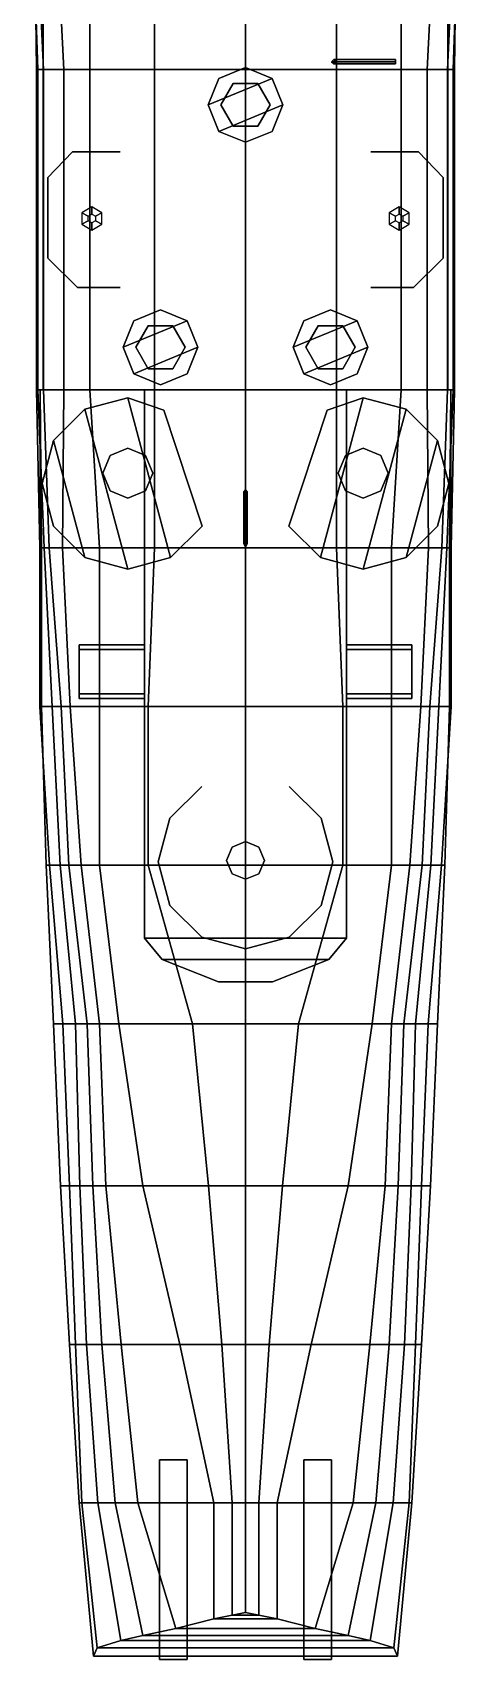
# Model space of a CAD drawing. Extents: x -5.9 to 5.9, y -44.5 to 49.
# Drawn here: x -5.86 to 5.86, y -44.52 to 0.31 of the extents above; entities that cross this region are included whole.
import ezdxf

# ---------------------------------------------------------------- set-up
doc = ezdxf.new("R2010")
doc.units = 0
doc.layers.get('0').update_dxf_attribs({"linetype": 'CONTINUOUS'})

msp = doc.modelspace()

# ---------------------------------------------------------------- linework, layer by layer
for points in [[(-5.75, -0.7, 0.33), (-5.81, 3.66, 0.33), (-5.86, 3.66, -1.05), (-5.72, -0.7, -1.05)], [(-5.72, -0.7, -1.05), (-5.86, 3.66, -1.05), (-5.76, 3.66, -1.94), (-5.56, -0.7, -1.75)], [(-5.57, -0.7, 4.45), (-5.57, 3.66, 4.36), (-5.81, 3.66, 0.33), (-5.75, -0.7, 0.33)], [(-5.56, -0.7, -1.75), (-5.76, 3.66, -1.94), (-5.22, 3.66, -2.85), (-5, -0.7, -2.62)], [(5.57, -0.7, 4.45), (5.57, 3.66, 4.36), (-5.57, 3.66, 4.36), (-5.57, -0.7, 4.45)], [(-5, -0.7, -2.62), (-5.22, 3.66, -2.85), (-4.28, 3.66, -3.27), (-4.28, -0.7, -3.02)], [(-4.28, 3.66, -3.27), (-2.5, 3.66, -3.32), (-2.5, -0.7, -3.32), (-4.28, -0.7, -3.02)], [(-2.5, -0.7, -3.32), (-2.5, 3.66, -3.32), (0, 3.66, -3.42), (0, -0.7, -3.42)], [(2.5, 3.66, -3.32), (2.5, -0.7, -3.32), (0, -0.7, -3.42), (0, 3.66, -3.42)], [(4.28, -0.7, -3.02), (2.5, -0.7, -3.32), (2.5, 3.66, -3.32), (4.28, 3.66, -3.27)], [(5.22, 3.66, -2.85), (5, -0.7, -2.62), (4.28, -0.7, -3.02), (4.28, 3.66, -3.27)], [(5.76, 3.66, -1.94), (5.56, -0.7, -1.75), (5, -0.7, -2.62), (5.22, 3.66, -2.85)], [(5.86, 3.66, -1.05), (5.72, -0.7, -1.05), (5.56, -0.7, -1.75), (5.76, 3.66, -1.94)], [(5.57, 3.66, 4.36), (5.57, -0.7, 4.45), (5.75, -0.7, 0.33), (5.81, 3.66, 0.33)], [(5.81, 3.66, 0.33), (5.75, -0.7, 0.33), (5.72, -0.7, -1.05), (5.86, 3.66, -1.05)], [(2.43, -0.43, 4.44), (2.37, -0.49, 4.44), (2.37, -0.49, 8.49), (2.43, -0.43, 8.43)], [(4.13, -0.49, 9.24), (4.13, -0.43, 9.18), (2.43, -0.43, 8.43), (2.37, -0.49, 8.49)], [(2.49, -0.49, 4.44), (2.43, -0.43, 4.44), (2.43, -0.43, 8.43), (2.49, -0.49, 8.37)], [(4.13, -0.43, 9.18), (4.13, -0.49, 9.12), (2.49, -0.49, 8.37), (2.43, -0.43, 8.43)], [(4.13, -0.55, 9.18), (4.13, -0.49, 9.12), (4.13, -0.43, 9.18), (4.13, -0.49, 9.24)], [(-5.75, -9.53, 0.33), (-5.75, -0.7, 0.33), (-5.72, -0.7, -1.05), (-5.72, -9.53, -1.05)], [(-5.57, -9.53, 4.45), (-5.57, -0.7, 4.45), (-5.75, -0.7, 0.33), (-5.75, -9.53, 0.33)], [(-5.72, -9.53, -1.05), (-5.72, -0.7, -1.05), (-5.56, -0.7, -1.75), (-5.56, -9.53, -1.75)], [(5.57, -9.53, 4.45), (5.57, -0.7, 4.45), (-5.57, -0.7, 4.45), (-5.57, -9.53, 4.45)], [(-5.56, -9.53, -1.75), (-5.56, -0.7, -1.75), (-5, -0.7, -2.62), (-5, -9.53, -2.62)], [(-5, -9.53, -2.62), (-5, -0.7, -2.62), (-4.28, -0.7, -3.02), (-4.28, -9.53, -3.02)], [(-4.28, -0.7, -3.02), (-2.5, -0.7, -3.32), (-2.5, -9.53, -3.32), (-4.28, -9.53, -3.02)], [(-2.5, -9.53, -3.32), (-2.5, -0.7, -3.32), (0, -0.7, -3.42), (0, -9.53, -3.42)], [(0, -0.65, 6.89), (-0.73, -0.95, 6.89), (-1.03, -1.68, 6.89), (0.73, -0.95, 6.89)], [(0.73, -0.95, 6.89), (-1.03, -1.68, 6.89), (-0.73, -0.95, 6.89), (0, -0.65, 6.89)], [(0, -0.65, 6.89), (-0.73, -0.95, 6.89), (-0.73, -0.95, 8.06), (0, -0.65, 8.06)], [(0, -0.65, 8.06), (-0.73, -0.95, 8.06), (-0.73, -0.95, 6.89), (0, -0.65, 6.89)], [(0, -0.65, 8.06), (0.73, -0.95, 8.06), (0.73, -0.95, 6.89), (0, -0.65, 6.89)], [(0, -0.65, 6.89), (0.73, -0.95, 6.89), (0.73, -0.95, 8.06), (0, -0.65, 8.06)], [(2.5, -0.7, -3.32), (2.5, -9.53, -3.32), (0, -9.53, -3.42), (0, -0.7, -3.42)], [(2.37, -0.49, 4.44), (2.43, -0.55, 4.44), (2.43, -0.55, 8.43), (2.37, -0.49, 8.49)], [(4.13, -0.55, 9.18), (4.13, -0.49, 9.24), (2.37, -0.49, 8.49), (2.43, -0.55, 8.43)], [(2.43, -0.55, 4.44), (2.49, -0.49, 4.44), (2.49, -0.49, 8.37), (2.43, -0.55, 8.43)], [(4.13, -0.49, 9.12), (4.13, -0.55, 9.18), (2.43, -0.55, 8.43), (2.49, -0.49, 8.37)], [(4.28, -9.53, -3.02), (2.5, -9.53, -3.32), (2.5, -0.7, -3.32), (4.28, -0.7, -3.02)], [(5, -0.7, -2.62), (5, -9.53, -2.62), (4.28, -9.53, -3.02), (4.28, -0.7, -3.02)], [(5.56, -0.7, -1.75), (5.56, -9.53, -1.75), (5, -9.53, -2.62), (5, -0.7, -2.62)], [(5.72, -0.7, -1.05), (5.72, -9.53, -1.05), (5.56, -9.53, -1.75), (5.56, -0.7, -1.75)], [(5.57, -0.7, 4.45), (5.57, -9.53, 4.45), (5.75, -9.53, 0.33), (5.75, -0.7, 0.33)], [(5.75, -0.7, 0.33), (5.75, -9.53, 0.33), (5.72, -9.53, -1.05), (5.72, -0.7, -1.05)], [(-1.03, -1.68, 6.89), (-0.73, -0.95, 6.89), (-0.73, -0.95, 8.06), (-1.03, -1.68, 8.06)], [(-1.03, -1.68, 8.06), (-0.73, -0.95, 8.06), (-0.73, -0.95, 6.89), (-1.03, -1.68, 6.89)], [(1.03, -1.68, 6.89), (-0.73, -2.41, 6.89), (-1.03, -1.68, 6.89), (0.73, -0.95, 6.89)], [(0.73, -0.95, 6.89), (-1.03, -1.68, 6.89), (-0.73, -2.41, 6.89), (1.03, -1.68, 6.89)], [(-0.34, -1.091, 4.45), (-0.68, -1.68, 4.45), (-0.68, -1.68, 6.89), (-0.34, -1.091, 6.89)], [(0.34, -1.091, 4.45), (-0.34, -1.091, 4.45), (-0.34, -1.091, 6.89), (0.34, -1.091, 6.89)], [(0.68, -1.68, 4.45), (0.34, -1.091, 4.45), (0.34, -1.091, 6.89), (0.68, -1.68, 6.89)], [(1.03, -1.68, 6.89), (0.73, -0.95, 6.89), (0.73, -0.95, 8.06), (1.03, -1.68, 8.06)], [(1.03, -1.68, 8.06), (0.73, -0.95, 8.06), (0.73, -0.95, 6.89), (1.03, -1.68, 6.89)], [(-1.03, -1.68, 8.06), (-0.73, -2.41, 8.06), (-0.73, -2.41, 6.89), (-1.03, -1.68, 6.89)], [(-1.03, -1.68, 6.89), (-0.73, -2.41, 6.89), (-0.73, -2.41, 8.06), (-1.03, -1.68, 8.06)], [(1.03, -1.68, 6.89), (-0.73, -2.41, 6.89), (0, -2.71, 6.89), (0.73, -2.41, 6.89)], [(0.73, -2.41, 6.89), (0, -2.71, 6.89), (-0.73, -2.41, 6.89), (1.03, -1.68, 6.89)], [(-0.68, -1.68, 4.45), (-0.34, -2.269, 4.45), (-0.34, -2.269, 6.89), (-0.68, -1.68, 6.89)], [(0.34, -2.269, 4.45), (0.68, -1.68, 4.45), (0.68, -1.68, 6.89), (0.34, -2.269, 6.89)], [(1.03, -1.68, 8.06), (0.73, -2.41, 8.06), (0.73, -2.41, 6.89), (1.03, -1.68, 6.89)], [(1.03, -1.68, 6.89), (0.73, -2.41, 6.89), (0.73, -2.41, 8.06), (1.03, -1.68, 8.06)], [(0, -2.71, 8.06), (-0.73, -2.41, 8.06), (-0.73, -2.41, 6.89), (0, -2.71, 6.89)], [(0, -2.71, 6.89), (-0.73, -2.41, 6.89), (-0.73, -2.41, 8.06), (0, -2.71, 8.06)], [(-0.34, -2.269, 4.45), (0.34, -2.269, 4.45), (0.34, -2.269, 6.89), (-0.34, -2.269, 6.89)], [(0, -2.71, 6.89), (0.73, -2.41, 6.89), (0.73, -2.41, 8.06), (0, -2.71, 8.06)], [(0, -2.71, 8.06), (0.73, -2.41, 8.06), (0.73, -2.41, 6.89), (0, -2.71, 6.89)], [(-5.44, -3.68, 5.59), (-4.76, -2.97, 5.59), (-4.76, -2.97, 4.45), (-5.44, -3.68, 4.45)], [(-5.44, -3.68, 4.45), (-4.76, -2.97, 4.45), (-4.76, -2.97, 5.59), (-5.44, -3.68, 5.59)], [(-4.76, -2.97, 5.59), (-3.45, -2.97, 5.59), (-3.45, -2.97, 4.59), (-4.76, -2.97, 4.59)], [(-4.76, -2.97, 4.59), (-3.45, -2.97, 4.59), (-3.45, -2.97, 5.59), (-4.76, -2.97, 5.59)], [(4.76, -2.97, 5.59), (3.45, -2.97, 5.59), (3.45, -2.97, 4.59), (4.76, -2.97, 4.59)], [(4.76, -2.97, 4.59), (3.45, -2.97, 4.59), (3.45, -2.97, 5.59), (4.76, -2.97, 5.59)], [(5.44, -3.68, 5.59), (4.76, -2.97, 5.59), (4.76, -2.97, 4.45), (5.44, -3.68, 4.45)], [(5.44, -3.68, 4.45), (4.76, -2.97, 4.45), (4.76, -2.97, 5.59), (5.44, -3.68, 5.59)], [(-5.44, -5.9, 4.45), (-5.44, -3.68, 4.45), (-5.44, -3.68, 5.59), (-5.44, -5.9, 5.59)], [(-5.44, -5.9, 5.59), (-5.44, -3.68, 5.59), (-5.44, -3.68, 4.45), (-5.44, -5.9, 4.45)], [(5.44, -5.9, 4.45), (5.44, -3.68, 4.45), (5.44, -3.68, 5.59), (5.44, -5.9, 5.59)], [(5.44, -5.9, 5.59), (5.44, -3.68, 5.59), (5.44, -3.68, 4.45), (5.44, -5.9, 4.45)], [(-4.334, -4.75, 5.69), (-4.23, -4.69, 5.69), (-4.23, -4.49, 4.45), (-4.507, -4.65, 4.45)], [(-4.334, -4.87, 5.69), (-4.334, -4.75, 5.69), (-4.507, -4.65, 4.45), (-4.507, -4.97, 4.45)], [(-4.23, -4.93, 5.69), (-4.334, -4.87, 5.69), (-4.507, -4.97, 4.45), (-4.23, -5.13, 4.45)], [(-4.23, -4.69, 5.69), (-4.126, -4.75, 5.69), (-3.953, -4.65, 4.45), (-4.23, -4.49, 4.45)], [(-4.126, -4.87, 5.69), (-4.23, -4.93, 5.69), (-4.23, -5.13, 4.45), (-3.953, -4.97, 4.45)], [(-4.126, -4.75, 5.69), (-4.126, -4.87, 5.69), (-3.953, -4.97, 4.45), (-3.953, -4.65, 4.45)], [(4.126, -4.75, 5.69), (4.23, -4.69, 5.69), (4.23, -4.49, 4.45), (3.953, -4.65, 4.45)], [(4.126, -4.87, 5.69), (4.126, -4.75, 5.69), (3.953, -4.65, 4.45), (3.953, -4.97, 4.45)], [(4.23, -4.93, 5.69), (4.126, -4.87, 5.69), (3.953, -4.97, 4.45), (4.23, -5.13, 4.45)], [(4.23, -4.69, 5.69), (4.334, -4.75, 5.69), (4.507, -4.65, 4.45), (4.23, -4.49, 4.45)], [(4.334, -4.87, 5.69), (4.23, -4.93, 5.69), (4.23, -5.13, 4.45), (4.507, -4.97, 4.45)], [(4.334, -4.75, 5.69), (4.334, -4.87, 5.69), (4.507, -4.97, 4.45), (4.507, -4.65, 4.45)], [(-5.44, -5.9, 4.45), (-4.62, -6.71, 4.45), (-4.62, -6.71, 5.59), (-5.44, -5.9, 5.59)], [(-5.44, -5.9, 5.59), (-4.62, -6.71, 5.59), (-4.62, -6.71, 4.45), (-5.44, -5.9, 4.45)], [(5.44, -5.9, 5.59), (4.62, -6.71, 5.59), (4.62, -6.71, 4.45), (5.44, -5.9, 4.45)], [(5.44, -5.9, 4.45), (4.62, -6.71, 4.45), (4.62, -6.71, 5.59), (5.44, -5.9, 5.59)], [(-4.62, -6.71, 4.45), (-3.45, -6.71, 4.59), (-3.45, -6.71, 5.59), (-4.62, -6.71, 5.59)], [(-4.62, -6.71, 5.59), (-3.45, -6.71, 5.59), (-3.45, -6.71, 4.59), (-4.62, -6.71, 4.45)], [(4.62, -6.71, 4.45), (3.45, -6.71, 4.59), (3.45, -6.71, 5.59), (4.62, -6.71, 5.59)], [(4.62, -6.71, 5.59), (3.45, -6.71, 5.59), (3.45, -6.71, 4.59), (4.62, -6.71, 4.45)], [(-1.61, -7.63, 6.01), (-3.37, -8.36, 6.01), (-3.07, -7.63, 6.01), (-2.34, -7.33, 6.01)], [(-2.34, -7.33, 6.01), (-3.07, -7.63, 6.01), (-3.37, -8.36, 6.01), (-1.61, -7.63, 6.01)], [(-2.34, -7.33, 6.01), (-3.07, -7.63, 6.01), (-3.07, -7.63, 7.18), (-2.34, -7.33, 7.18)], [(-2.34, -7.33, 7.18), (-3.07, -7.63, 7.18), (-3.07, -7.63, 6.01), (-2.34, -7.33, 6.01)], [(-2.34, -7.33, 7.18), (-1.61, -7.63, 7.18), (-1.61, -7.63, 6.01), (-2.34, -7.33, 6.01)], [(-2.34, -7.33, 6.01), (-1.61, -7.63, 6.01), (-1.61, -7.63, 7.18), (-2.34, -7.33, 7.18)], [(2.34, -7.33, 6.01), (1.61, -7.63, 6.01), (1.31, -8.36, 6.01), (3.07, -7.63, 6.01)], [(3.07, -7.63, 6.01), (1.31, -8.36, 6.01), (1.61, -7.63, 6.01), (2.34, -7.33, 6.01)], [(2.34, -7.33, 7.18), (1.61, -7.63, 7.18), (1.61, -7.63, 6.01), (2.34, -7.33, 6.01)], [(2.34, -7.33, 6.01), (1.61, -7.63, 6.01), (1.61, -7.63, 7.18), (2.34, -7.33, 7.18)], [(2.34, -7.33, 6.01), (3.07, -7.63, 6.01), (3.07, -7.63, 7.18), (2.34, -7.33, 7.18)], [(2.34, -7.33, 7.18), (3.07, -7.63, 7.18), (3.07, -7.63, 6.01), (2.34, -7.33, 6.01)], [(-3.37, -8.36, 7.18), (-3.07, -7.63, 7.18), (-3.07, -7.63, 6.01), (-3.37, -8.36, 6.01)], [(-3.37, -8.36, 6.01), (-3.07, -7.63, 6.01), (-3.07, -7.63, 7.18), (-3.37, -8.36, 7.18)], [(-1.31, -8.36, 6.01), (-3.07, -9.09, 6.01), (-3.37, -8.36, 6.01), (-1.61, -7.63, 6.01)], [(-1.61, -7.63, 6.01), (-3.37, -8.36, 6.01), (-3.07, -9.09, 6.01), (-1.31, -8.36, 6.01)], [(-2.68, -7.771, 4.45), (-3.02, -8.36, 4.45), (-3.02, -8.36, 6.01), (-2.68, -7.771, 6.01)], [(-2, -7.771, 4.45), (-2.68, -7.771, 4.45), (-2.68, -7.771, 6.01), (-2, -7.771, 6.01)], [(-1.66, -8.36, 4.45), (-2, -7.771, 4.45), (-2, -7.771, 6.01), (-1.66, -8.36, 6.01)], [(-1.31, -8.36, 6.01), (-1.61, -7.63, 6.01), (-1.61, -7.63, 7.18), (-1.31, -8.36, 7.18)], [(-1.31, -8.36, 7.18), (-1.61, -7.63, 7.18), (-1.61, -7.63, 6.01), (-1.31, -8.36, 6.01)], [(1.31, -8.36, 6.01), (1.61, -7.63, 6.01), (1.61, -7.63, 7.18), (1.31, -8.36, 7.18)], [(1.31, -8.36, 7.18), (1.61, -7.63, 7.18), (1.61, -7.63, 6.01), (1.31, -8.36, 6.01)], [(3.07, -7.63, 6.01), (1.31, -8.36, 6.01), (1.61, -9.09, 6.01), (3.37, -8.36, 6.01)], [(3.37, -8.36, 6.01), (1.61, -9.09, 6.01), (1.31, -8.36, 6.01), (3.07, -7.63, 6.01)], [(2, -7.771, 4.45), (1.66, -8.36, 4.45), (1.66, -8.36, 6.01), (2, -7.771, 6.01)], [(2.68, -7.771, 4.45), (2, -7.771, 4.45), (2, -7.771, 6.01), (2.68, -7.771, 6.01)], [(3.02, -8.36, 4.45), (2.68, -7.771, 4.45), (2.68, -7.771, 6.01), (3.02, -8.36, 6.01)], [(3.37, -8.36, 7.18), (3.07, -7.63, 7.18), (3.07, -7.63, 6.01), (3.37, -8.36, 6.01)], [(3.37, -8.36, 6.01), (3.07, -7.63, 6.01), (3.07, -7.63, 7.18), (3.37, -8.36, 7.18)], [(-3.37, -8.36, 6.01), (-3.07, -9.09, 6.01), (-3.07, -9.09, 7.18), (-3.37, -8.36, 7.18)], [(-3.37, -8.36, 7.18), (-3.07, -9.09, 7.18), (-3.07, -9.09, 6.01), (-3.37, -8.36, 6.01)], [(-1.61, -9.09, 6.01), (-2.34, -9.39, 6.01), (-3.07, -9.09, 6.01), (-1.31, -8.36, 6.01)], [(-1.31, -8.36, 6.01), (-3.07, -9.09, 6.01), (-2.34, -9.39, 6.01), (-1.61, -9.09, 6.01)], [(-3.02, -8.36, 4.45), (-2.68, -8.949, 4.45), (-2.68, -8.949, 6.01), (-3.02, -8.36, 6.01)], [(-2, -8.949, 4.45), (-1.66, -8.36, 4.45), (-1.66, -8.36, 6.01), (-2, -8.949, 6.01)], [(-1.31, -8.36, 7.18), (-1.61, -9.09, 7.18), (-1.61, -9.09, 6.01), (-1.31, -8.36, 6.01)], [(-1.31, -8.36, 6.01), (-1.61, -9.09, 6.01), (-1.61, -9.09, 7.18), (-1.31, -8.36, 7.18)], [(1.31, -8.36, 7.18), (1.61, -9.09, 7.18), (1.61, -9.09, 6.01), (1.31, -8.36, 6.01)], [(1.31, -8.36, 6.01), (1.61, -9.09, 6.01), (1.61, -9.09, 7.18), (1.31, -8.36, 7.18)], [(3.37, -8.36, 6.01), (1.61, -9.09, 6.01), (2.34, -9.39, 6.01), (3.07, -9.09, 6.01)], [(3.07, -9.09, 6.01), (2.34, -9.39, 6.01), (1.61, -9.09, 6.01), (3.37, -8.36, 6.01)], [(1.66, -8.36, 4.45), (2, -8.949, 4.45), (2, -8.949, 6.01), (1.66, -8.36, 6.01)], [(2.68, -8.949, 4.45), (3.02, -8.36, 4.45), (3.02, -8.36, 6.01), (2.68, -8.949, 6.01)], [(3.37, -8.36, 6.01), (3.07, -9.09, 6.01), (3.07, -9.09, 7.18), (3.37, -8.36, 7.18)], [(3.37, -8.36, 7.18), (3.07, -9.09, 7.18), (3.07, -9.09, 6.01), (3.37, -8.36, 6.01)], [(-2.68, -8.949, 4.45), (-2, -8.949, 4.45), (-2, -8.949, 6.01), (-2.68, -8.949, 6.01)], [(2, -8.949, 4.45), (2.68, -8.949, 4.45), (2.68, -8.949, 6.01), (2, -8.949, 6.01)], [(-2.34, -9.39, 7.18), (-3.07, -9.09, 7.18), (-3.07, -9.09, 6.01), (-2.34, -9.39, 6.01)], [(-2.34, -9.39, 6.01), (-3.07, -9.09, 6.01), (-3.07, -9.09, 7.18), (-2.34, -9.39, 7.18)], [(-2.34, -9.39, 6.01), (-1.61, -9.09, 6.01), (-1.61, -9.09, 7.18), (-2.34, -9.39, 7.18)], [(-2.34, -9.39, 7.18), (-1.61, -9.09, 7.18), (-1.61, -9.09, 6.01), (-2.34, -9.39, 6.01)], [(2.34, -9.39, 6.01), (1.61, -9.09, 6.01), (1.61, -9.09, 7.18), (2.34, -9.39, 7.18)], [(2.34, -9.39, 7.18), (1.61, -9.09, 7.18), (1.61, -9.09, 6.01), (2.34, -9.39, 6.01)], [(2.34, -9.39, 7.18), (3.07, -9.09, 7.18), (3.07, -9.09, 6.01), (2.34, -9.39, 6.01)], [(2.34, -9.39, 6.01), (3.07, -9.09, 6.01), (3.07, -9.09, 7.18), (2.34, -9.39, 7.18)], [(-5.66, -13.89, 1.24), (-5.75, -9.53, 0.33), (-5.72, -9.53, -1.05), (-5.54, -13.89, -0.8)], [(-5.61, -13.89, 2.53), (-5.648, -9.53, 2.533), (-5.75, -9.53, 0.33), (-5.66, -13.89, 1.24)], [(-5.54, -13.89, -0.8), (-5.72, -9.53, -1.05), (-5.56, -9.53, -1.75), (-5.4, -13.89, -1.28)], [(-5.65, -11.95, 2.53), (-5.65, -9.53, 2.53), (-5.65, -9.53, 4.45), (-5.65, -11.95, 4.5)], [(-5.65, -11.95, 4.5), (-5.65, -9.53, 4.45), (-5.65, -9.53, 2.53), (-5.65, -11.95, 2.53)], [(5.61, -13.89, 2.53), (5.648, -9.53, 2.533), (-5.648, -9.53, 2.533), (-5.61, -13.89, 2.53)], [(-2.78, -9.53, 2.53), (-2.78, -9.53, 4.45), (-5.57, -9.53, 4.45), (-5.648, -9.53, 2.533)], [(-5.4, -13.89, -1.28), (-5.56, -9.53, -1.75), (-5, -9.53, -2.62), (-5.04, -13.89, -2.06)], [(-5.04, -13.89, -2.06), (-5, -9.53, -2.62), (-4.28, -9.53, -3.02), (-4.02, -13.89, -2.79)], [(-3.24, -9.75, 4.46), (-4.42, -10.066, 4.46), (-4.42, -10.066, 6.2), (-3.24, -9.75, 6.2)], [(-3.24, -9.75, 6.2), (-4.42, -10.066, 6.2), (-4.42, -10.066, 4.46), (-3.24, -9.75, 4.46)], [(-3.24, -9.75, 4.46), (-2.06, -14.154, 4.54), (-3.24, -14.47, 4.55), (-4.42, -10.066, 4.46)], [(-4.42, -10.066, 4.46), (-3.24, -14.47, 4.55), (-2.06, -14.154, 4.54), (-3.24, -9.75, 4.46)], [(-4.28, -9.53, -3.02), (-2.5, -9.53, -3.32), (-2.5, -13.89, -3.28), (-4.02, -13.89, -2.79)], [(-2.25, -10.09, 4.46), (-3.24, -9.75, 4.46), (-3.24, -9.75, 6.2), (-2.25, -10.09, 6.2)], [(-2.25, -10.09, 6.2), (-3.24, -9.75, 6.2), (-3.24, -9.75, 4.46), (-2.25, -10.09, 4.46)], [(-3.24, -9.75, 4.46), (-2.06, -14.154, 4.54), (-1.196, -13.29, 4.53), (-2.25, -10.09, 4.46)], [(-2.25, -10.09, 4.46), (-1.196, -13.29, 4.53), (-2.06, -14.154, 4.54), (-3.24, -9.75, 4.46)], [(2.78, -24.64, 4.74), (2.78, -9.53, 4.45), (-2.78, -9.53, 4.45), (-2.78, -24.64, 4.74)], [(-2.78, -9.53, 4.45), (-2.78, -9.53, 2.53), (-2.78, -24.64, 2.31), (-2.78, -24.64, 4.74)], [(-2.5, -13.89, -3.28), (-2.5, -9.53, -3.32), (0, -9.53, -3.42), (0, -13.89, -3.42)], [(2.5, -9.53, -3.32), (2.5, -13.89, -3.28), (0, -13.89, -3.42), (0, -9.53, -3.42)], [(2.25, -10.09, 4.46), (1.196, -13.29, 4.53), (2.06, -14.154, 4.54), (3.24, -9.75, 4.46)], [(3.24, -9.75, 4.46), (2.06, -14.154, 4.54), (1.196, -13.29, 4.53), (2.25, -10.09, 4.46)], [(4.42, -10.066, 4.46), (3.24, -14.47, 4.55), (2.06, -14.154, 4.54), (3.24, -9.75, 4.46)], [(3.24, -9.75, 4.46), (2.06, -14.154, 4.54), (3.24, -14.47, 4.55), (4.42, -10.066, 4.46)], [(2.25, -10.09, 4.46), (3.24, -9.75, 4.46), (3.24, -9.75, 6.2), (2.25, -10.09, 6.2)], [(2.25, -10.09, 6.2), (3.24, -9.75, 6.2), (3.24, -9.75, 4.46), (2.25, -10.09, 4.46)], [(4.02, -13.89, -2.79), (2.5, -13.89, -3.28), (2.5, -9.53, -3.32), (4.28, -9.53, -3.02)], [(5.648, -9.53, 2.533), (5.57, -9.53, 4.45), (2.78, -9.53, 4.45), (2.78, -9.53, 2.533)], [(2.78, -24.64, 2.31), (2.78, -9.53, 2.53), (2.78, -9.53, 4.45), (2.78, -24.64, 4.74)], [(3.24, -9.75, 4.46), (4.42, -10.066, 4.46), (4.42, -10.066, 6.2), (3.24, -9.75, 6.2)], [(3.24, -9.75, 6.2), (4.42, -10.066, 6.2), (4.42, -10.066, 4.46), (3.24, -9.75, 4.46)], [(5, -9.53, -2.62), (5.04, -13.89, -2.06), (4.02, -13.89, -2.79), (4.28, -9.53, -3.02)], [(5.56, -9.53, -1.75), (5.4, -13.89, -1.28), (5.04, -13.89, -2.06), (5, -9.53, -2.62)], [(5.72, -9.53, -1.05), (5.54, -13.89, -0.8), (5.4, -13.89, -1.28), (5.56, -9.53, -1.75)], [(5.75, -9.53, 0.33), (5.66, -13.89, 1.24), (5.54, -13.89, -0.8), (5.72, -9.53, -1.05)], [(5.648, -9.53, 2.533), (5.61, -13.89, 2.53), (5.66, -13.89, 1.24), (5.75, -9.53, 0.33)], [(5.65, -11.95, 4.5), (5.65, -9.53, 4.45), (5.65, -9.53, 2.53), (5.65, -11.95, 2.53)], [(5.65, -11.95, 2.53), (5.65, -9.53, 2.53), (5.65, -9.53, 4.45), (5.65, -11.95, 4.5)], [(-4.42, -10.066, 4.46), (-5.284, -10.93, 4.48), (-5.284, -10.93, 6.2), (-4.42, -10.066, 6.2)], [(-4.42, -10.066, 6.2), (-5.284, -10.93, 6.2), (-5.284, -10.93, 4.48), (-4.42, -10.066, 4.46)], [(-5.284, -10.93, 4.48), (-4.42, -14.154, 4.54), (-3.24, -14.47, 4.55), (-4.42, -10.066, 4.46)], [(-4.42, -10.066, 4.46), (-3.24, -14.47, 4.55), (-4.42, -14.154, 4.54), (-5.284, -10.93, 4.48)], [(4.42, -10.066, 4.46), (3.24, -14.47, 4.55), (4.42, -14.154, 4.54), (5.284, -10.93, 4.48)], [(5.284, -10.93, 4.48), (4.42, -14.154, 4.54), (3.24, -14.47, 4.55), (4.42, -10.066, 4.46)], [(4.42, -10.066, 4.46), (5.284, -10.93, 4.48), (5.284, -10.93, 6.2), (4.42, -10.066, 6.2)], [(4.42, -10.066, 6.2), (5.284, -10.93, 6.2), (5.284, -10.93, 4.48), (4.42, -10.066, 4.46)], [(-5.284, -10.93, 4.48), (-5.6, -12.11, 4.5), (-5.6, -12.11, 6.2), (-5.284, -10.93, 6.2)], [(-5.284, -10.93, 6.2), (-5.6, -12.11, 6.2), (-5.6, -12.11, 4.5), (-5.284, -10.93, 4.48)], [(-5.284, -10.93, 4.48), (-4.42, -14.154, 4.54), (-5.284, -13.29, 4.53), (-5.6, -12.11, 4.5)], [(-5.6, -12.11, 4.5), (-5.284, -13.29, 4.53), (-4.42, -14.154, 4.54), (-5.284, -10.93, 4.48)], [(-3.24, -11.14, 4.48), (-3.728, -11.342, 4.49), (-3.728, -11.342, 5.1), (-3.24, -11.14, 5.1)], [(-2.752, -11.342, 4.49), (-3.24, -11.14, 4.48), (-3.24, -11.14, 5.1), (-2.752, -11.342, 5.1)], [(3.24, -11.14, 4.48), (2.752, -11.342, 4.49), (2.752, -11.342, 5.1), (3.24, -11.14, 5.1)], [(3.728, -11.342, 4.49), (3.24, -11.14, 4.48), (3.24, -11.14, 5.1), (3.728, -11.342, 5.1)], [(5.284, -10.93, 4.48), (4.42, -14.154, 4.54), (5.284, -13.29, 4.53), (5.6, -12.11, 4.5)], [(5.6, -12.11, 4.5), (5.284, -13.29, 4.53), (4.42, -14.154, 4.54), (5.284, -10.93, 4.48)], [(5.284, -10.93, 4.48), (5.6, -12.11, 4.5), (5.6, -12.11, 6.2), (5.284, -10.93, 6.2)], [(5.284, -10.93, 6.2), (5.6, -12.11, 6.2), (5.6, -12.11, 4.5), (5.284, -10.93, 4.48)], [(-3.728, -11.342, 4.49), (-3.93, -11.83, 4.49), (-3.93, -11.83, 5.1), (-3.728, -11.342, 5.1)], [(-2.55, -11.83, 4.49), (-2.752, -11.342, 4.49), (-2.752, -11.342, 5.1), (-2.55, -11.83, 5.1)], [(2.752, -11.342, 4.49), (2.55, -11.83, 4.49), (2.55, -11.83, 5.1), (2.752, -11.342, 5.1)], [(3.93, -11.83, 4.49), (3.728, -11.342, 4.49), (3.728, -11.342, 5.1), (3.93, -11.83, 5.1)], [(-5.65, -12.74, 3.27), (-5.65, -11.95, 4.5), (-5.65, -11.95, 2.53), (-5.65, -13.89, 2.53)], [(-5.65, -13.89, 2.53), (-5.65, -11.95, 2.53), (-5.65, -11.95, 4.5), (-5.65, -12.74, 3.27)], [(-3.93, -11.83, 4.49), (-3.728, -12.318, 4.51), (-3.728, -12.318, 5.1), (-3.93, -11.83, 5.1)], [(-2.752, -12.318, 4.51), (-2.55, -11.83, 4.49), (-2.55, -11.83, 5.1), (-2.752, -12.318, 5.1)], [(2.55, -11.83, 4.49), (2.752, -12.318, 4.51), (2.752, -12.318, 5.1), (2.55, -11.83, 5.1)], [(3.728, -12.318, 4.51), (3.93, -11.83, 4.49), (3.93, -11.83, 5.1), (3.728, -12.318, 5.1)], [(5.65, -12.74, 3.27), (5.65, -11.95, 4.5), (5.65, -11.95, 2.53), (5.65, -13.89, 2.53)], [(5.65, -13.89, 2.53), (5.65, -11.95, 2.53), (5.65, -11.95, 4.5), (5.65, -12.74, 3.27)], [(-5.6, -12.11, 4.5), (-5.284, -13.29, 4.53), (-5.284, -13.29, 6.2), (-5.6, -12.11, 6.2)], [(-5.6, -12.11, 6.2), (-5.284, -13.29, 6.2), (-5.284, -13.29, 4.53), (-5.6, -12.11, 4.5)], [(-3.728, -12.318, 4.51), (-3.24, -12.52, 4.51), (-3.24, -12.52, 5.1), (-3.728, -12.318, 5.1)], [(-3.24, -12.52, 4.51), (-2.752, -12.318, 4.51), (-2.752, -12.318, 5.1), (-3.24, -12.52, 5.1)], [(0, -12.29, 4.51), (-0.05, -12.34, 4.51), (-0.05, -12.34, 11.68), (0, -12.29, 11.68)], [(0.05, -12.34, 11.68), (0, -12.29, 11.68), (-0.05, -12.34, 11.68), (0, -12.39, 11.68)], [(-0.05, -12.34, 4.51), (0, -12.39, 4.51), (0, -12.39, 11.68), (-0.05, -12.34, 11.68)], [(0, -12.39, 6.614), (-0.05, -12.34, 6.32), (-0.05, -13.77, 10.3), (0, -13.67, 10.3)], [(-0.05, -12.34, 6.32), (0, -12.39, 6.313), (0, -13.87, 10.3), (-0.05, -13.77, 10.3)], [(0.05, -12.34, 4.51), (0, -12.29, 4.51), (0, -12.29, 11.68), (0.05, -12.34, 11.68)], [(0, -12.39, 4.51), (0.05, -12.34, 4.51), (0.05, -12.34, 11.68), (0, -12.39, 11.68)], [(0.05, -12.34, 6.32), (0, -12.39, 6.614), (0, -13.67, 10.3), (0.05, -13.77, 10.3)], [(0, -12.39, 6.313), (0.05, -12.34, 6.32), (0.05, -13.77, 10.3), (0, -13.87, 10.3)], [(2.752, -12.318, 4.51), (3.24, -12.52, 4.51), (3.24, -12.52, 5.1), (2.752, -12.318, 5.1)], [(3.24, -12.52, 4.51), (3.728, -12.318, 4.51), (3.728, -12.318, 5.1), (3.24, -12.52, 5.1)], [(5.6, -12.11, 4.5), (5.284, -13.29, 4.53), (5.284, -13.29, 6.2), (5.6, -12.11, 6.2)], [(5.6, -12.11, 6.2), (5.284, -13.29, 6.2), (5.284, -13.29, 4.53), (5.6, -12.11, 4.5)], [(-5.284, -13.29, 4.53), (-4.42, -14.154, 4.54), (-4.42, -14.154, 6.2), (-5.284, -13.29, 6.2)], [(-5.284, -13.29, 6.2), (-4.42, -14.154, 6.2), (-4.42, -14.154, 4.54), (-5.284, -13.29, 4.53)], [(-2.06, -14.154, 4.54), (-1.196, -13.29, 4.53), (-1.196, -13.29, 6.2), (-2.06, -14.154, 6.2)], [(-2.06, -14.154, 6.2), (-1.196, -13.29, 6.2), (-1.196, -13.29, 4.53), (-2.06, -14.154, 4.54)], [(2.06, -14.154, 4.54), (1.196, -13.29, 4.53), (1.196, -13.29, 6.2), (2.06, -14.154, 6.2)], [(2.06, -14.154, 6.2), (1.196, -13.29, 6.2), (1.196, -13.29, 4.53), (2.06, -14.154, 4.54)], [(5.284, -13.29, 4.53), (4.42, -14.154, 4.54), (4.42, -14.154, 6.2), (5.284, -13.29, 6.2)], [(5.284, -13.29, 6.2), (4.42, -14.154, 6.2), (4.42, -14.154, 4.54), (5.284, -13.29, 4.53)], [(-5.66, -18.26, 1.24), (-5.66, -13.89, 1.24), (-5.54, -13.89, -0.8), (-5.32, -18.26, -0.49)], [(-5.61, -18.26, 2.53), (-5.61, -13.89, 2.53), (-5.66, -13.89, 1.24), (-5.66, -18.26, 1.24)], [(5.61, -18.26, 2.53), (5.61, -13.89, 2.53), (-5.61, -13.89, 2.53), (-5.61, -18.26, 2.53)], [(-5.32, -18.26, -0.49), (-5.54, -13.89, -0.8), (-5.4, -13.89, -1.28), (-5.07, -18.26, -1.28)], [(-5.07, -18.26, -1.28), (-5.4, -13.89, -1.28), (-5.04, -13.89, -2.06), (-4.83, -18.26, -1.6)], [(-4.83, -18.26, -1.6), (-5.04, -13.89, -2.06), (-4.02, -13.89, -2.79), (-4.02, -18.26, -2.34)], [(-4.02, -13.89, -2.79), (-2.5, -13.89, -3.28), (-2.68, -18.26, -3.03), (-4.02, -18.26, -2.34)], [(-2.68, -18.26, -3.03), (-2.5, -13.89, -3.28), (0, -13.89, -3.42), (0, -18.26, -3.53)], [(0.05, -13.77, 10.3), (0, -13.67, 10.3), (-0.05, -13.77, 10.3), (0, -13.87, 10.3)], [(2.5, -13.89, -3.28), (2.68, -18.26, -3.03), (0, -18.26, -3.53), (0, -13.89, -3.42)], [(4.02, -18.26, -2.34), (2.68, -18.26, -3.03), (2.5, -13.89, -3.28), (4.02, -13.89, -2.79)], [(5.04, -13.89, -2.06), (4.83, -18.26, -1.6), (4.02, -18.26, -2.34), (4.02, -13.89, -2.79)], [(5.4, -13.89, -1.28), (5.07, -18.26, -1.28), (4.83, -18.26, -1.6), (5.04, -13.89, -2.06)], [(5.54, -13.89, -0.8), (5.32, -18.26, -0.49), (5.07, -18.26, -1.28), (5.4, -13.89, -1.28)], [(5.66, -13.89, 1.24), (5.66, -18.26, 1.24), (5.32, -18.26, -0.49), (5.54, -13.89, -0.8)], [(5.61, -13.89, 2.53), (5.61, -18.26, 2.53), (5.66, -18.26, 1.24), (5.66, -13.89, 1.24)], [(-4.42, -14.154, 4.54), (-3.24, -14.47, 4.55), (-3.24, -14.47, 6.2), (-4.42, -14.154, 6.2)], [(-4.42, -14.154, 6.2), (-3.24, -14.47, 6.2), (-3.24, -14.47, 4.55), (-4.42, -14.154, 4.54)], [(-3.24, -14.47, 4.55), (-2.06, -14.154, 4.54), (-2.06, -14.154, 6.2), (-3.24, -14.47, 6.2)], [(-3.24, -14.47, 6.2), (-2.06, -14.154, 6.2), (-2.06, -14.154, 4.54), (-3.24, -14.47, 4.55)], [(3.24, -14.47, 4.55), (2.06, -14.154, 4.54), (2.06, -14.154, 6.2), (3.24, -14.47, 6.2)], [(3.24, -14.47, 6.2), (2.06, -14.154, 6.2), (2.06, -14.154, 4.54), (3.24, -14.47, 4.55)], [(4.42, -14.154, 4.54), (3.24, -14.47, 4.55), (3.24, -14.47, 6.2), (4.42, -14.154, 6.2)], [(4.42, -14.154, 6.2), (3.24, -14.47, 6.2), (3.24, -14.47, 4.55), (4.42, -14.154, 4.54)], [(-4.58, -16.69, 2.53), (-4.58, -16.56, 2.53), (-4.58, -16.56, 4.33), (-4.58, -16.69, 4.33)], [(-4.58, -16.69, 4.33), (-4.58, -16.56, 4.33), (-4.58, -16.56, 2.53), (-4.58, -16.69, 2.53)], [(-4.58, -16.69, 4.33), (-2.78, -16.69, 4.33), (-2.78, -16.56, 4.33), (-4.58, -16.56, 4.33)], [(-4.58, -16.56, 4.33), (-2.78, -16.56, 4.33), (-2.78, -16.69, 4.33), (-4.58, -16.69, 4.33)], [(4.58, -16.56, 4.33), (2.78, -16.56, 4.33), (2.78, -16.69, 4.33), (4.58, -16.69, 4.33)], [(4.58, -16.69, 4.33), (2.78, -16.69, 4.33), (2.78, -16.56, 4.33), (4.58, -16.56, 4.33)], [(4.58, -16.69, 4.33), (4.58, -16.56, 4.33), (4.58, -16.56, 2.53), (4.58, -16.69, 2.53)], [(4.58, -16.69, 2.53), (4.58, -16.56, 2.53), (4.58, -16.56, 4.33), (4.58, -16.69, 4.33)], [(-4.58, -16.69, 2.63), (-4.58, -16.69, 2.5), (-4.58, -17.91, 3.53), (-4.58, -17.91, 3.66)], [(-4.58, -17.91, 3.66), (-4.58, -17.91, 3.53), (-4.58, -16.69, 2.5), (-4.58, -16.69, 2.63)], [(-4.58, -16.69, 3.63), (-4.58, -16.69, 3.5), (-4.58, -17.91, 2.47), (-4.58, -17.91, 2.6)], [(-4.58, -17.91, 2.6), (-4.58, -17.91, 2.47), (-4.58, -16.69, 3.5), (-4.58, -16.69, 3.63)], [(4.58, -17.91, 2.6), (4.58, -17.91, 2.47), (4.58, -16.69, 3.5), (4.58, -16.69, 3.63)], [(4.58, -16.69, 3.63), (4.58, -16.69, 3.5), (4.58, -17.91, 2.47), (4.58, -17.91, 2.6)], [(4.58, -17.91, 3.66), (4.58, -17.91, 3.53), (4.58, -16.69, 2.5), (4.58, -16.69, 2.63)], [(4.58, -16.69, 2.63), (4.58, -16.69, 2.5), (4.58, -17.91, 3.53), (4.58, -17.91, 3.66)], [(-4.58, -18.04, 4.33), (-4.58, -17.91, 4.33), (-4.58, -17.91, 2.53), (-4.58, -18.04, 2.53)], [(-4.58, -18.04, 2.53), (-4.58, -17.91, 2.53), (-4.58, -17.91, 4.33), (-4.58, -18.04, 4.33)], [(-4.58, -17.91, 4.33), (-2.78, -17.91, 4.33), (-2.78, -18.04, 4.33), (-4.58, -18.04, 4.33)], [(-4.58, -18.04, 4.33), (-2.78, -18.04, 4.33), (-2.78, -17.91, 4.33), (-4.58, -17.91, 4.33)], [(4.58, -18.04, 4.33), (2.78, -18.04, 4.33), (2.78, -17.91, 4.33), (4.58, -17.91, 4.33)], [(4.58, -17.91, 4.33), (2.78, -17.91, 4.33), (2.78, -18.04, 4.33), (4.58, -18.04, 4.33)], [(4.58, -18.04, 2.53), (4.58, -17.91, 2.53), (4.58, -17.91, 4.33), (4.58, -18.04, 4.33)], [(4.58, -18.04, 4.33), (4.58, -17.91, 4.33), (4.58, -17.91, 2.53), (4.58, -18.04, 2.53)], [(-5.39, -22.63, 1.24), (-5.66, -18.26, 1.24), (-5.32, -18.26, -0.49), (-5.1, -22.63, -0.25)], [(-5.49, -22.63, 2.35), (-5.61, -18.26, 2.53), (-5.66, -18.26, 1.24), (-5.39, -22.63, 1.24)], [(5.49, -22.63, 2.35), (5.61, -18.26, 2.53), (-5.61, -18.26, 2.53), (-5.49, -22.63, 2.35)], [(-5.1, -22.63, -0.25), (-5.32, -18.26, -0.49), (-5.07, -18.26, -1.28), (-4.86, -22.63, -0.81)], [(-4.86, -22.63, -0.81), (-5.07, -18.26, -1.28), (-4.83, -18.26, -1.6), (-4.52, -22.63, -1.27)], [(-4.52, -22.63, -1.27), (-4.83, -18.26, -1.6), (-4.02, -18.26, -2.34), (-4.02, -22.63, -1.77)], [(-4.02, -18.26, -2.34), (-2.68, -18.26, -3.03), (-2.68, -22.63, -2.6), (-4.02, -22.63, -1.77)], [(-2.68, -22.63, -2.6), (-2.68, -18.26, -3.03), (0, -18.26, -3.53), (0, -22.63, -3.64)], [(2.68, -18.26, -3.03), (2.68, -22.63, -2.6), (0, -22.63, -3.64), (0, -18.26, -3.53)], [(4.02, -22.63, -1.77), (2.68, -22.63, -2.6), (2.68, -18.26, -3.03), (4.02, -18.26, -2.34)], [(4.83, -18.26, -1.6), (4.52, -22.63, -1.27), (4.02, -22.63, -1.77), (4.02, -18.26, -2.34)], [(5.07, -18.26, -1.28), (4.86, -22.63, -0.81), (4.52, -22.63, -1.27), (4.83, -18.26, -1.6)], [(5.32, -18.26, -0.49), (5.1, -22.63, -0.25), (4.86, -22.63, -0.81), (5.07, -18.26, -1.28)], [(5.66, -18.26, 1.24), (5.39, -22.63, 1.24), (5.1, -22.63, -0.25), (5.32, -18.26, -0.49)], [(5.61, -18.26, 2.53), (5.49, -22.63, 2.35), (5.39, -22.63, 1.24), (5.66, -18.26, 1.24)], [(-1.2, -20.462, 4.66), (-2.078, -21.34, 4.67), (-2.078, -21.34, 6.31), (-1.2, -20.462, 6.31)], [(-2.078, -21.34, 4.67), (-1.2, -20.462, 4.66), (-1.2, -20.462, 6.31), (-2.078, -21.34, 6.31)], [(2.078, -21.34, 4.67), (1.2, -20.462, 4.66), (1.2, -20.462, 6.31), (2.078, -21.34, 6.31)], [(1.2, -20.462, 4.66), (2.078, -21.34, 4.67), (2.078, -21.34, 6.31), (1.2, -20.462, 6.31)], [(-2.078, -21.34, 4.67), (-2.4, -22.54, 4.7), (-2.4, -22.54, 6.31), (-2.078, -21.34, 6.31)], [(-2.4, -22.54, 4.7), (-2.078, -21.34, 4.67), (-2.078, -21.34, 6.31), (-2.4, -22.54, 6.31)], [(2.4, -22.54, 4.7), (2.078, -21.34, 4.67), (2.078, -21.34, 6.31), (2.4, -22.54, 6.31)], [(2.078, -21.34, 4.67), (2.4, -22.54, 4.7), (2.4, -22.54, 6.31), (2.078, -21.34, 6.31)], [(-0.368, -22.132, 4.69), (-0.52, -22.5, 4.7), (-0.52, -22.5, 5.2), (-0.368, -22.132, 5.2)], [(0, -21.98, 4.69), (-0.368, -22.132, 4.69), (-0.368, -22.132, 5.2), (0, -21.98, 5.2)], [(0.368, -22.132, 4.69), (0, -21.98, 4.69), (0, -21.98, 5.2), (0.368, -22.132, 5.2)], [(0.52, -22.5, 4.7), (0.368, -22.132, 4.69), (0.368, -22.132, 5.2), (0.52, -22.5, 5.2)], [(-5.28, -27, 2.45), (-5.49, -22.63, 2.35), (-5.39, -22.63, 1.24), (-5.03, -27, 0.64)], [(5.28, -27, 2.45), (5.49, -22.63, 2.35), (-5.49, -22.63, 2.35), (-5.28, -27, 2.45)], [(-5.03, -27, 0.64), (-5.39, -22.63, 1.24), (-5.1, -22.63, -0.25), (-4.68, -27, -0.12)], [(-4.68, -27, -0.12), (-5.1, -22.63, -0.25), (-4.86, -22.63, -0.81), (-4.36, -27, -0.64)], [(-4.36, -27, -0.64), (-4.86, -22.63, -0.81), (-4.52, -22.63, -1.27), (-4.02, -27, -1.05)], [(-4.02, -27, -1.05), (-4.52, -22.63, -1.27), (-4.02, -22.63, -1.77), (-3.49, -27, -1.51)], [(-4.02, -22.63, -1.77), (-2.68, -22.63, -2.6), (-1.46, -27, -2.6), (-3.49, -27, -1.51)], [(-1.46, -27, -2.6), (-2.68, -22.63, -2.6), (0, -22.63, -3.64), (0, -27, -3.64)], [(-2.4, -22.54, 4.7), (-2.078, -23.74, 4.72), (-2.078, -23.74, 6.31), (-2.4, -22.54, 6.31)], [(-2.078, -23.74, 4.72), (-2.4, -22.54, 4.7), (-2.4, -22.54, 6.31), (-2.078, -23.74, 6.31)], [(-0.52, -22.5, 4.7), (-0.368, -22.868, 4.7), (-0.368, -22.868, 5.2), (-0.52, -22.5, 5.2)], [(2.68, -22.63, -2.6), (1.46, -27, -2.6), (0, -27, -3.64), (0, -22.63, -3.64)], [(0.368, -22.868, 4.7), (0.52, -22.5, 4.7), (0.52, -22.5, 5.2), (0.368, -22.868, 5.2)], [(3.49, -27, -1.51), (1.46, -27, -2.6), (2.68, -22.63, -2.6), (4.02, -22.63, -1.77)], [(2.078, -23.74, 4.72), (2.4, -22.54, 4.7), (2.4, -22.54, 6.31), (2.078, -23.74, 6.31)], [(2.4, -22.54, 4.7), (2.078, -23.74, 4.72), (2.078, -23.74, 6.31), (2.4, -22.54, 6.31)], [(4.52, -22.63, -1.27), (4.02, -27, -1.05), (3.49, -27, -1.51), (4.02, -22.63, -1.77)], [(4.86, -22.63, -0.81), (4.36, -27, -0.64), (4.02, -27, -1.05), (4.52, -22.63, -1.27)], [(5.1, -22.63, -0.25), (4.68, -27, -0.12), (4.36, -27, -0.64), (4.86, -22.63, -0.81)], [(5.39, -22.63, 1.24), (5.03, -27, 0.64), (4.68, -27, -0.12), (5.1, -22.63, -0.25)], [(5.49, -22.63, 2.35), (5.28, -27, 2.45), (5.03, -27, 0.64), (5.39, -22.63, 1.24)], [(-0.368, -22.868, 4.7), (0, -23.02, 4.71), (0, -23.02, 5.2), (-0.368, -22.868, 5.2)], [(0, -23.02, 4.71), (0.368, -22.868, 4.7), (0.368, -22.868, 5.2), (0, -23.02, 5.2)], [(-2.078, -23.74, 4.72), (-1.2, -24.618, 4.74), (-1.2, -24.618, 6.31), (-2.078, -23.74, 6.31)], [(-1.2, -24.618, 4.74), (-2.078, -23.74, 4.72), (-2.078, -23.74, 6.31), (-1.2, -24.618, 6.31)], [(1.2, -24.618, 4.74), (2.078, -23.74, 4.72), (2.078, -23.74, 6.31), (1.2, -24.618, 6.31)], [(2.078, -23.74, 4.72), (1.2, -24.618, 4.74), (1.2, -24.618, 6.31), (2.078, -23.74, 6.31)], [(-2.78, -24.64, 4.74), (-2.78, -24.64, 2.39), (-2.29, -25.23, 2.4), (-2.29, -25.23, 4.74)], [(2.29, -25.23, 4.74), (2.78, -24.64, 4.74), (-2.78, -24.64, 4.74), (-2.29, -25.23, 4.74)], [(-1.2, -24.618, 4.74), (0, -24.94, 4.74), (0, -24.94, 6.31), (-1.2, -24.618, 6.31)], [(0, -24.94, 4.74), (-1.2, -24.618, 4.74), (-1.2, -24.618, 6.31), (0, -24.94, 6.31)], [(0, -24.94, 4.74), (1.2, -24.618, 4.74), (1.2, -24.618, 6.31), (0, -24.94, 6.31)], [(1.2, -24.618, 4.74), (0, -24.94, 4.74), (0, -24.94, 6.31), (1.2, -24.618, 6.31)], [(2.29, -25.23, 2.4), (2.78, -24.64, 2.39), (2.78, -24.64, 4.74), (2.29, -25.23, 4.74)], [(-2.29, -25.23, 4.74), (-2.29, -25.23, 2.4), (2.29, -25.23, 2.4), (2.29, -25.23, 4.74)], [(2.29, -25.23, 4.74), (-2.29, -25.23, 4.74), (-0.74, -25.85, 4.74), (0.74, -25.85, 4.74)], [(0.74, -25.85, 4.74), (-0.74, -25.85, 4.74), (-2.29, -25.23, 4.74), (2.29, -25.23, 4.74)], [(-5.09, -31.47, 2.55), (-5.28, -27, 2.45), (-5.03, -27, 0.64), (-4.84, -31.47, 1.24)], [(5.09, -31.47, 2.55), (5.28, -27, 2.45), (-5.28, -27, 2.45), (-5.09, -31.47, 2.55)], [(-4.84, -31.47, 1.24), (-5.03, -27, 0.64), (-4.68, -27, -0.12), (-4.56, -31.47, 0.52)], [(-4.56, -31.47, 0.52), (-4.68, -27, -0.12), (-4.36, -27, -0.64), (-4.2, -31.47, -0.04)], [(-4.2, -31.47, -0.04), (-4.36, -27, -0.64), (-4.02, -27, -1.05), (-3.84, -31.47, -0.59)], [(-3.84, -31.47, -0.59), (-4.02, -27, -1.05), (-3.49, -27, -1.51), (-2.83, -31.47, -1.27)], [(-3.49, -27, -1.51), (-1.46, -27, -2.6), (-1.02, -31.47, -2.46), (-2.83, -31.47, -1.27)], [(-1.02, -31.47, -2.46), (-1.46, -27, -2.6), (0, -27, -3.64), (0, -31.47, -3.52)], [(1.46, -27, -2.6), (1.02, -31.47, -2.46), (0, -31.47, -3.52), (0, -27, -3.64)], [(2.83, -31.47, -1.27), (1.02, -31.47, -2.46), (1.46, -27, -2.6), (3.49, -27, -1.51)], [(4.02, -27, -1.05), (3.84, -31.47, -0.59), (2.83, -31.47, -1.27), (3.49, -27, -1.51)], [(4.36, -27, -0.64), (4.2, -31.47, -0.04), (3.84, -31.47, -0.59), (4.02, -27, -1.05)], [(4.68, -27, -0.12), (4.56, -31.47, 0.52), (4.2, -31.47, -0.04), (4.36, -27, -0.64)], [(5.03, -27, 0.64), (4.84, -31.47, 1.24), (4.56, -31.47, 0.52), (4.68, -27, -0.12)], [(5.28, -27, 2.45), (5.09, -31.47, 2.55), (4.84, -31.47, 1.24), (5.03, -27, 0.64)], [(-4.84, -35.84, 2.75), (-5.09, -31.47, 2.55), (-4.84, -31.47, 1.24), (-4.68, -35.84, 1.84)], [(4.84, -35.84, 2.75), (5.09, -31.47, 2.55), (-5.09, -31.47, 2.55), (-4.84, -35.84, 2.75)], [(-4.68, -35.84, 1.84), (-4.84, -31.47, 1.24), (-4.56, -31.47, 0.52), (-4.38, -35.84, 1.13)], [(-4.38, -35.84, 1.13), (-4.56, -31.47, 0.52), (-4.2, -31.47, -0.04), (-3.95, -35.84, 0.46)], [(-3.95, -35.84, 0.46), (-4.2, -31.47, -0.04), (-3.84, -31.47, -0.59), (-3.42, -35.84, -0.2)], [(-3.42, -35.84, -0.2), (-3.84, -31.47, -0.59), (-2.83, -31.47, -1.27), (-1.81, -35.84, -1.27)], [(-2.83, -31.47, -1.27), (-1.02, -31.47, -2.46), (-0.65, -35.84, -2.22), (-1.81, -35.84, -1.27)], [(-0.65, -35.84, -2.22), (-1.02, -31.47, -2.46), (0, -31.47, -3.52), (0, -35.84, -3.52)], [(1.02, -31.47, -2.46), (0.65, -35.84, -2.22), (0, -35.84, -3.52), (0, -31.47, -3.52)], [(1.81, -35.84, -1.27), (0.65, -35.84, -2.22), (1.02, -31.47, -2.46), (2.83, -31.47, -1.27)], [(3.84, -31.47, -0.59), (3.42, -35.84, -0.2), (1.81, -35.84, -1.27), (2.83, -31.47, -1.27)], [(4.2, -31.47, -0.04), (3.95, -35.84, 0.46), (3.42, -35.84, -0.2), (3.84, -31.47, -0.59)], [(4.56, -31.47, 0.52), (4.38, -35.84, 1.13), (3.95, -35.84, 0.46), (4.2, -31.47, -0.04)], [(4.84, -31.47, 1.24), (4.68, -35.84, 1.84), (4.38, -35.84, 1.13), (4.56, -31.47, 0.52)], [(5.09, -31.47, 2.55), (4.84, -35.84, 2.75), (4.68, -35.84, 1.84), (4.84, -31.47, 1.24)], [(-4.58, -40.2, 3.057), (-4.84, -35.84, 2.75), (-4.68, -35.84, 1.84), (-4.5, -40.2, 2.32)], [(4.58, -40.2, 3.057), (4.84, -35.84, 2.75), (-4.84, -35.84, 2.75), (-4.58, -40.2, 3.057)], [(-4.5, -40.2, 2.32), (-4.68, -35.84, 1.84), (-4.38, -35.84, 1.13), (-4.06, -40.2, 1.52)], [(-4.06, -40.2, 1.52), (-4.38, -35.84, 1.13), (-3.95, -35.84, 0.46), (-3.59, -40.2, 0.86)], [(-3.59, -40.2, 0.86), (-3.95, -35.84, 0.46), (-3.42, -35.84, -0.2), (-2.96, -40.2, 0.09)], [(-2.96, -40.2, 0.09), (-3.42, -35.84, -0.2), (-1.81, -35.84, -1.27), (-0.87, -40.2, -1.27)], [(-1.81, -35.84, -1.27), (-0.65, -35.84, -2.22), (-0.37, -40.2, -1.88), (-0.87, -40.2, -1.27)], [(-0.37, -40.2, -1.88), (-0.65, -35.84, -2.22), (0, -35.84, -3.52), (0, -40.2, -3.19)], [(0.65, -35.84, -2.22), (0.37, -40.2, -1.88), (0, -40.2, -3.19), (0, -35.84, -3.52)], [(0.87, -40.2, -1.27), (0.37, -40.2, -1.88), (0.65, -35.84, -2.22), (1.81, -35.84, -1.27)], [(3.42, -35.84, -0.2), (2.96, -40.2, 0.09), (0.87, -40.2, -1.27), (1.81, -35.84, -1.27)], [(3.95, -35.84, 0.46), (3.59, -40.2, 0.86), (2.96, -40.2, 0.09), (3.42, -35.84, -0.2)], [(4.38, -35.84, 1.13), (4.06, -40.2, 1.52), (3.59, -40.2, 0.86), (3.95, -35.84, 0.46)], [(4.68, -35.84, 1.84), (4.5, -40.2, 2.32), (4.06, -40.2, 1.52), (4.38, -35.84, 1.13)], [(4.84, -35.84, 2.75), (4.58, -40.2, 3.057), (4.5, -40.2, 2.32), (4.68, -35.84, 1.84)], [(-2.37, -39.02, 4.72), (-2.37, -39.02, 3.72), (-2.37, -44.52, 3.33), (-2.37, -44.52, 4.23)], [(-1.61, -39.02, 4.72), (-1.61, -39.02, 3.72), (-2.37, -39.02, 3.72), (-2.37, -39.02, 4.72)], [(-1.61, -44.52, 4.23), (-1.61, -39.02, 4.72), (-2.37, -39.02, 4.72), (-2.37, -44.52, 4.23)], [(-2.37, -44.52, 3.33), (-2.37, -39.02, 3.72), (-1.61, -39.02, 3.72), (-1.61, -44.52, 3.33)], [(-1.61, -44.52, 3.33), (-1.61, -39.02, 3.72), (-1.61, -39.02, 4.72), (-1.61, -44.52, 4.23)], [(2.37, -44.52, 4.23), (2.37, -39.02, 4.72), (1.61, -39.02, 4.72), (1.61, -44.52, 4.23)], [(1.61, -44.52, 3.33), (1.61, -39.02, 3.72), (2.37, -39.02, 3.72), (2.37, -44.52, 3.33)], [(2.37, -39.02, 4.72), (2.37, -39.02, 3.72), (1.61, -39.02, 3.72), (1.61, -39.02, 4.72)], [(1.61, -39.02, 4.72), (1.61, -39.02, 3.72), (1.61, -44.52, 3.33), (1.61, -44.52, 4.23)], [(2.37, -44.52, 3.33), (2.37, -39.02, 3.72), (2.37, -39.02, 4.72), (2.37, -44.52, 4.23)], [(-4.18, -44.431, 3.209), (-4.58, -40.2, 3.057), (-4.5, -40.2, 2.32), (-4.08, -44.197, 2.46)], [(4.18, -44.431, 3.209), (4.58, -40.2, 3.057), (-4.58, -40.2, 3.057), (-4.18, -44.431, 3.209)], [(-4.08, -44.197, 2.46), (-4.5, -40.2, 2.32), (-4.06, -40.2, 1.52), (-3.43, -44.002, 1.52)], [(-3.43, -44.002, 1.52), (-4.06, -40.2, 1.52), (-3.59, -40.2, 0.86), (-2.83, -43.859, 0.86)], [(-2.83, -43.859, 0.86), (-3.59, -40.2, 0.86), (-2.96, -40.2, 0.09), (-1.92, -43.671, 0.09)], [(-1.92, -43.671, 0.09), (-2.96, -40.2, 0.09), (-0.87, -40.2, -1.27), (-0.87, -43.404, -0.62)], [(-0.87, -40.2, -1.27), (-0.37, -40.2, -1.88), (-0.37, -43.303, -0.91), (-0.87, -43.404, -0.62)], [(-0.37, -43.303, -0.91), (-0.37, -40.2, -1.88), (0, -40.2, -3.19), (0, -43.222, -1.11)], [(0.37, -40.2, -1.88), (0.37, -43.303, -0.91), (0, -43.222, -1.11), (0, -40.2, -3.19)], [(0.87, -43.404, -0.62), (0.37, -43.303, -0.91), (0.37, -40.2, -1.88), (0.87, -40.2, -1.27)], [(2.96, -40.2, 0.09), (1.92, -43.671, 0.09), (0.87, -43.404, -0.62), (0.87, -40.2, -1.27)], [(3.59, -40.2, 0.86), (2.83, -43.859, 0.86), (1.92, -43.671, 0.09), (2.96, -40.2, 0.09)], [(4.06, -40.2, 1.52), (3.43, -44.002, 1.52), (2.83, -43.859, 0.86), (3.59, -40.2, 0.86)], [(4.5, -40.2, 2.32), (4.08, -44.197, 2.46), (3.43, -44.002, 1.52), (4.06, -40.2, 1.52)], [(4.58, -40.2, 3.057), (4.18, -44.431, 3.209), (4.08, -44.197, 2.46), (4.5, -40.2, 2.32)], [(0.87, -43.404, -0.62), (1.92, -43.671, 0.09), (-1.92, -43.671, 0.09), (-0.87, -43.404, -0.62)], [(0.37, -43.303, -0.91), (0.87, -43.404, -0.62), (-0.87, -43.404, -0.62), (-0.37, -43.303, -0.91)], [(0, -43.222, -1.11), (0.37, -43.303, -0.91), (-0.37, -43.303, -0.91), (0, -43.222, -1.11)], [(2.83, -43.859, 0.86), (3.43, -44.002, 1.52), (-3.43, -44.002, 1.52), (-2.83, -43.859, 0.86)], [(1.92, -43.671, 0.09), (2.83, -43.859, 0.86), (-2.83, -43.859, 0.86), (-1.92, -43.671, 0.09)], [(4.08, -44.197, 2.46), (4.18, -44.431, 3.209), (-4.18, -44.431, 3.209), (-4.08, -44.197, 2.46)], [(3.43, -44.002, 1.52), (4.08, -44.197, 2.46), (-4.08, -44.197, 2.46), (-3.43, -44.002, 1.52)], [(-2.37, -44.52, 4.23), (-2.37, -44.52, 3.33), (-1.61, -44.52, 3.33), (-1.61, -44.52, 4.23)], [(1.61, -44.52, 4.23), (1.61, -44.52, 3.33), (2.37, -44.52, 3.33), (2.37, -44.52, 4.23)]]:
    msp.add_3dface(points)

doc.saveas('drawing.dxf')
